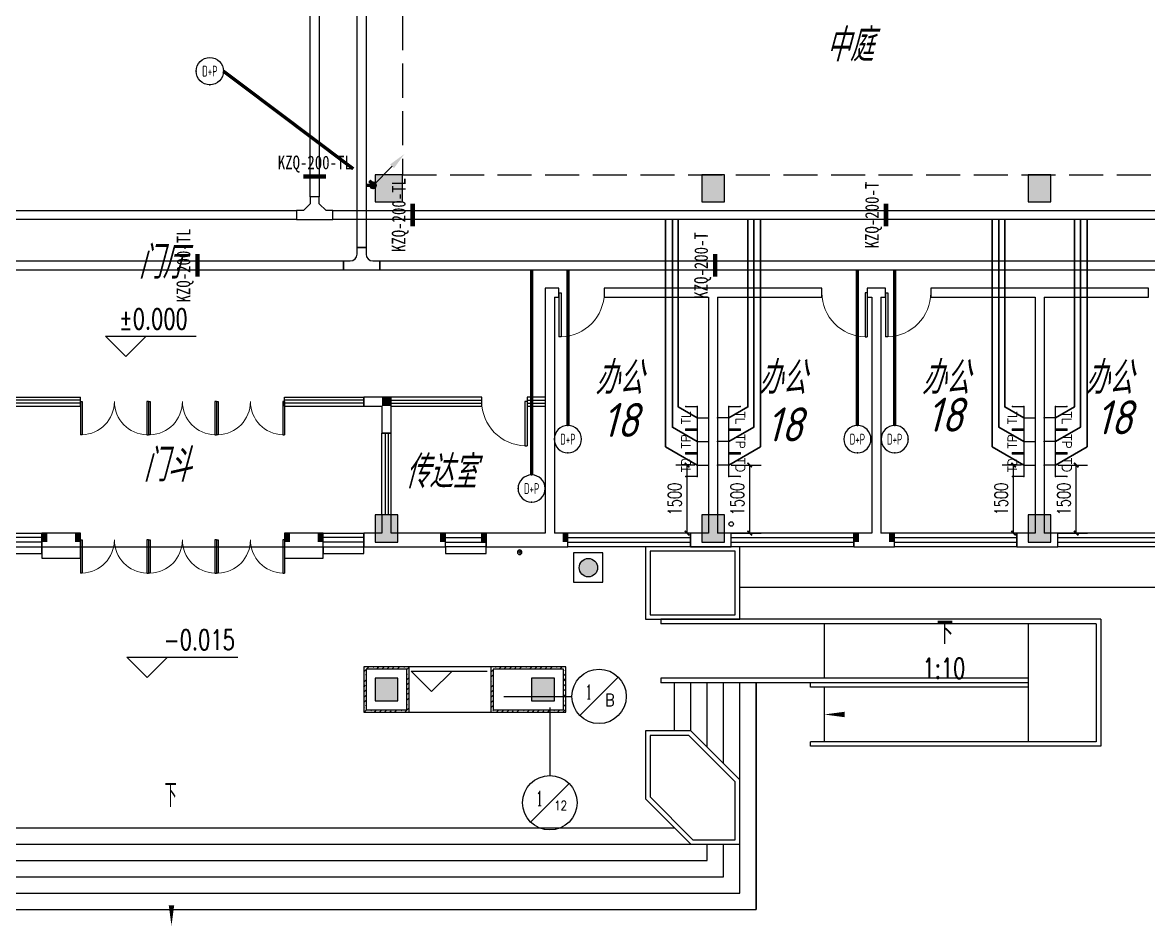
# Model space of a CAD drawing. Extents: x 1398449 to 2142961, y 256969 to 1032940.
# Drawn here: x 1585065 to 1609891, y 830936 to 850911 of the extents above; entities that cross this region are included whole.
import ezdxf
from ezdxf.enums import TextEntityAlignment as Align

# ---------------------------------------------------------------- set-up
doc = ezdxf.new("R2010")
doc.units = 0
doc.header["$LTSCALE"] = 1500
doc.header["$PDSIZE"] = 50
doc.linetypes.add('DASH', pattern=[0.35, 0.25, -0.1])
for name, color, linetype in [('1-建筑底图', 8, 'Continuous'), ('CABLETRAY_PDS', 6, 'Continuous'), ('EQUIP-通讯', 3, 'Continuous'), ('LWIRE', 4, 'Continuous'), ('TEL_DIM', 3, 'Continuous'), ('WIRE-综合布线', 5, 'Continuous'), ('光纤点位', 3, 'Continuous'), ('内网桥架', 1, 'Continuous'), ('抗震支吊架', 2, 'Continuous'), ('排水', 153, 'Continuous'), ('红机电话', 3, 'Continuous'), ('结构柱子', 253, 'Continuous'), ('蓝机电话', 3, 'Continuous'), ('防火分区', 8, 'Continuous')]:
    doc.layers.add(name, color=color, linetype=linetype)
doc.layers.add('内网线路', color=1, linetype='Continuous', lineweight=30)
doc.styles.add('_TCH_AXIS', font='COMPLEX', dxfattribs={"bigfont": 'GBCBIG'})
doc.styles.add('_TCH_DIM', font='SIMPLEX', dxfattribs={"bigfont": 'GBCBIG'})
doc.styles.add('_TCH_DIM_T3', font='SIMPLEX', dxfattribs={"width": 0.705882, "bigfont": 'GBCBIG'})
doc.styles.add('_TEL_ATTDEF', font='GBENOR', dxfattribs={"width": 0.8, "height": 3, "bigfont": 'GBCBIG'})
doc.styles.add('_TEL_DIM', font='SIMPLEX', dxfattribs={"width": 0.8, "height": 3.5, "bigfont": 'HZTXT'})
doc.styles.add('A_DIM', font='simplex.shx', dxfattribs={"width": 0.7, "bigfont": 'gbcbig.shx'})
doc.styles.add('kzcad', font='', dxfattribs={"width": 0.8})
doc.styles.get("Standard").update_dxf_attribs({"font": 'gbeitc.shx', "bigfont": 'gbcbig.shx'})
doc.styles.get('kzcad').set_extended_font_data('SimSun')
doc.linetypes.add('JIEDI', pattern='A,1.25,-0.25,0.25,-0.25,0.625,["/",Standard,S=0.6,R=0,X=0,Y=-0.3],0.625,-0.25,0.25,-0.25', length=4)
doc.dimstyles.new('_TCH_ARCH&&100', dxfattribs={"dimtxt": 297.5, "dimasz": 100, "dimexe": 250, "dimexo": 300, "dimgap": 126.25, "dimtad": 1, "dimdec": 0, "dimzin": 0, "dimdsep": 46, "dimtxsty": '_TCH_DIM_T3', "dimblk": 'ARCHTICK', "dimcen": 0.09, "dimclrt": 7, "dimazin": 2, "dimtfac": 1, "dimtdec": 0, "dimtix": 1, "dimtmove": 2, "dimatfit": 3, "dimfxl": 1, "dimtolj": 1, "dimtzin": 0, "dimarcsym": 0})
pattern_1 = [(45, (-450041.67, -846153.72), (-112.253202, 112.253202), []), (45, (-449929.41, -846153.72), (-112.253202, 112.253202), [79.375, -39.6875])]

# ---------------------------------------------------------------- blocks, each defined once
blk = doc.blocks.new('A$C2CDD3BEF')
at = {"layer": '防火分区'}
h = blk.add_hatch(color=7, dxfattribs=at)
h.dxf.hatch_style = 1
edge = h.paths.add_edge_path()
edge.add_arc((460, 446), 282, 0, 360)
at = {"layer": '防火分区', "color": 7}
blk.add_lwpolyline([(0, 0), (900, 0), (900, 900), (0, 900)], close=True, dxfattribs=at)
blk.add_circle((460, 446), 282, dxfattribs=at)
blk = doc.blocks.new('A$C7C7335C3')
at = {"layer": '结构柱子'}
h = blk.add_hatch(color=6, dxfattribs=at)
h.dxf.hatch_style = 1
h.paths.add_polyline_path([(74350, 22200), (74350, 22800), (73750, 22800), (73750, 22200)])
h = blk.add_hatch(color=6, dxfattribs=at)
h.dxf.hatch_style = 1
h.paths.add_polyline_path([(80950, 22800), (80950, 22200), (81450, 22200), (81450, 22800)])
h = blk.add_hatch(color=6, dxfattribs=at)
h.dxf.hatch_style = 1
h.paths.add_polyline_path([(88650, 22800), (88150, 22800), (88150, 22200), (88650, 22200)])
h = blk.add_hatch(color=6, dxfattribs=at)
h.dxf.hatch_style = 1
h.paths.add_polyline_path([(74250, 15300), (73750, 15300), (73750, 14700), (74250, 14700)])
h = blk.add_hatch(color=6, dxfattribs=at)
h.dxf.hatch_style = 1
h.paths.add_polyline_path([(81450, 14700), (81450, 15300), (80950, 15300), (80950, 14700)])
h = blk.add_hatch(color=6, dxfattribs=at)
h.dxf.hatch_style = 1
h.paths.add_polyline_path([(88650, 15300), (88150, 15300), (88150, 14700), (88650, 14700)])
h = blk.add_hatch(color=6, dxfattribs=at)
h.dxf.hatch_style = 1
h.paths.add_polyline_path([(74250, 11700), (73750, 11700), (73750, 11200), (74250, 11200)])
h = blk.add_hatch(color=6, dxfattribs=at)
h.dxf.hatch_style = 1
h.paths.add_polyline_path([(77700, 11700), (77200, 11700), (77200, 11200), (77700, 11200)])
at = {"layer": '结构柱子', "color": 6}
for points in [[(74350, 22800), (73750, 22800), (73750, 22200), (74350, 22200)], [(81450, 22800), (80950, 22800), (80950, 22200), (81450, 22200)], [(88650, 22800), (88150, 22800), (88150, 22200), (88650, 22200)], [(74250, 15300), (73750, 15300), (73750, 14700), (74250, 14700)], [(81450, 15300), (80950, 15300), (80950, 14700), (81450, 14700)], [(88650, 15300), (88150, 15300), (88150, 14700), (88650, 14700)], [(74250, 11700), (73750, 11700), (73750, 11200), (74250, 11200)], [(77700, 11700), (77200, 11700), (77200, 11200), (77700, 11200)]]:
    blk.add_lwpolyline(points, close=True, dxfattribs=at)
blk = doc.blocks.new('ng')
at = {"layer": '排水'}
for p, q in [((345991, 781358), (346091, 781358)), ((346041, 781408), (346041, 781308))]:
    blk.add_line(p, q, dxfattribs=at)
blk.add_circle((346041, 781358), 50, dxfattribs=at)
blk = doc.blocks.new('$TCHSYS$WIN2D')
for p, q in [((-0.5, 0.5), (0.5, 0.5)), ((-0.5, 0.5), (-0.5, -0.5)), ((0.5, 0.5), (0.5, -0.5)), ((0.5, 0.1667), (-0.5, 0.1667)), ((0.5, -0.1667), (-0.5, -0.1667)), ((-0.5, -0.5), (0.5, -0.5))]:
    blk.add_line(p, q)
blk = doc.blocks.new('$DorLib2D$00000001')
for p, q in [((0.45, 0.975), (0.5, 0.975)), ((0.45, 0), (0.45, 0.975)), ((0.5, 0), (0.5, 0.975)), ((0.5, 0), (0.45, 0))]:
    blk.add_line(p, q)
at = {"lineweight": 13}
blk.add_arc((0.475, 0), 0.975, 91.4693, 180, dxfattribs=at)
blk = doc.blocks.new('$DorLib2D$00000002')
for p, q in [((-0.5, 0), (-0.5, 0.4875)), ((-0.475, 0.4875), (-0.5, 0.4875)), ((-0.475, 0), (-0.475, 0.4875)), ((0.475, 0), (0.475, 0.4875)), ((0.475, 0.4875), (0.5, 0.4875)), ((0.5, 0), (0.5, 0.4875)), ((-0.5, 0), (-0.475, 0)), ((0.5, 0), (0.475, 0))]:
    blk.add_line(p, q)
at = {"lineweight": 13}
for centre, start, end in [((-0.4875, 0), 0, 88.53072), ((0.4875, 0), 91.46928, 180)]:
    blk.add_arc(centre, 0.4875, start, end, dxfattribs=at)
blk = doc.blocks.new('1-一层建筑底图')
at = {"layer": '1-建筑底图'}
h = blk.add_hatch(dxfattribs=at)
h.set_pattern_fill('ANSI33', color=256, scale=50)
h.set_pattern_definition(pattern_1)
h.paths.add_polyline_path([(73500, 11050), (74500, 11050), (74500, 12050), (73500, 12050)])
h.paths.add_polyline_path([(73550, 11100), (74450, 11100), (74450, 12000), (73550, 12000)], flags=16)
h = blk.add_hatch(dxfattribs=at)
h.set_pattern_fill('ANSI33', color=256, scale=50)
h.set_pattern_definition(pattern_1)
h.paths.add_polyline_path([(76300, 11050), (77950, 11050), (77950, 12050), (76300, 12050)])
h.paths.add_polyline_path([(76350, 11100), (77900, 11100), (77900, 12000), (76350, 12000)], flags=16)
for p, q in [((77500, 20400), (77500, 17900)), ((77800, 20400), (77500, 20400)), ((77800, 20200), (77800, 20400)), ((81200, 20400), (78800, 20400)), ((78800, 20400), (78800, 20200)), ((83600, 20400), (81200, 20400)), ((83600, 20200), (83600, 20400)), ((84800, 20400), (84600, 20400)), ((84600, 20400), (84600, 20200)), ((85000, 20400), (84800, 20400)), ((85000, 20200), (85000, 20400)), ((88400, 20400), (86000, 20400)), ((86000, 20400), (86000, 20200)), ((90800, 20400), (88400, 20400)), ((90800, 20200), (90800, 20400)), ((77700, 20200), (77700, 17900)), ((77700, 20200), (77800, 20200)), ((78800, 20200), (81100, 20200)), ((81100, 20200), (81100, 15000)), ((81300, 20200), (81300, 15000)), ((81300, 20200), (83600, 20200)), ((84600, 20200), (84700, 20200)), ((84700, 20200), (84700, 15000)), ((84900, 20200), (84900, 15000)), ((84900, 20200), (85000, 20200)), ((86000, 20200), (88300, 20200)), ((88300, 20200), (88300, 15000)), ((88500, 20200), (88500, 15000)), ((88500, 20200), (90800, 20200)), ((68250.3, 18891.7), (67800.3, 19341.7)), ((67800.3, 19341.7), (69800.8, 19341.7)), ((68250.3, 18891.7), (68700.3, 19341.7)), ((74100, 18000), (73500, 18000)), ((73500, 18000), (73500, 17800)), ((74100, 17200), (74100, 18000)), ((76100, 18000), (74100, 18000)), ((74100, 17933.3), (76100, 17933.3)), ((76100, 17800), (76100, 18000)), ((77500, 18000), (77100, 18000)), ((77100, 18000), (77100, 17800)), ((77100, 17933.3), (77500, 17933.3)), ((77500, 17900), (77500, 15000)), ((77700, 17900), (77700, 15000)), ((73500, 17800), (73900, 17800)), ((73900, 17800), (73900, 17200)), ((74100, 17866.7), (76100, 17866.7)), ((74100, 17800), (76100, 17800)), ((77100, 17866.7), (77500, 17866.7)), ((77100, 17800), (77500, 17800)), ((73900, 17200), (74100, 17200)), ((74100, 15400), (73900, 15400)), ((73900, 15400), (73900, 15000)), ((74100, 15000), (74100, 15400)), ((67250, 15000), (66400, 15000)), ((66400, 15000), (66400, 14700)), ((67250, 14700), (67250, 15000)), ((72600, 15000), (71750, 15000)), ((71750, 15000), (71750, 14700)), ((72600, 14700), (72600, 15000)), ((73900, 15000), (73500, 15000)), ((73500, 15000), (73500, 14700)), ((75300, 15000), (74100, 15000)), ((75300, 14700), (75300, 15000)), ((77500, 15000), (76200, 15000)), ((76200, 15000), (76200, 14700)), ((78000, 15000), (77700, 15000)), ((78000, 14700), (78000, 15000)), ((81100, 15000), (80700, 15000)), ((80700, 15000), (80700, 14700)), ((81600, 15000), (81300, 15000)), ((81600, 14700), (81600, 15000)), ((84700, 15000), (84300, 15000)), ((84300, 15000), (84300, 14700)), ((85200, 15000), (84900, 15000)), ((85200, 14700), (85200, 15000)), ((88300, 15000), (87900, 15000)), ((87900, 15000), (87900, 14700)), ((88800, 15000), (88500, 15000)), ((88800, 14700), (88800, 15000)), ((66400, 14700), (67250, 14700)), ((67250, 14700), (68750, 14700)), ((68750, 14700), (70250, 14700)), ((70250, 14700), (71750, 14700)), ((71750, 14700), (72600, 14700)), ((73500, 14700), (74000, 14700)), ((74000, 14700), (75300, 14700)), ((76200, 14700), (77600, 14700)), ((77600, 14700), (78000, 14700)), ((80700, 14700), (81200, 14700)), ((81200, 14700), (81600, 14700)), ((84300, 14700), (84800, 14700)), ((84800, 14700), (85200, 14700)), ((87900, 14700), (88400, 14700)), ((88400, 14700), (88800, 14700)), ((80050, 13100), (80050, 13000)), ((89750, 13100), (80050, 13100)), ((89650, 13000), (80050, 13000)), ((83650, 13000), (83650, 11800)), ((88150, 13000), (88150, 10400)), ((89650, 13000), (89650, 10400)), ((89750, 13100), (89750, 10300)), ((68723.3, 11816.5), (68273.3, 12266.5)), ((68273.3, 12266.5), (70724.3, 12266.5)), ((68723.3, 11816.5), (69173.3, 12266.5)), ((76300, 12050), (74500, 12050)), ((74994.2, 11506.2), (74544.2, 11956.2)), ((74544.2, 11956.2), (76218.3, 11956.2)), ((74994.2, 11506.2), (75444.2, 11956.2)), ((78262.2, 10975.7), (79110.7, 11824.3)), ((80050, 11800), (80050, 11700)), ((88150, 11800), (80050, 11800)), ((88150, 11700), (80050, 11700)), ((82150, 11700), (82150, 6700)), ((83350, 11600), (83350, 11700)), ((88150, 11600), (83350, 11600)), ((83650, 11600), (83650, 10400)), ((76586.4, 11400), (78086.4, 11400)), ((74500, 11050), (76300, 11050)), ((77600.5, 11153.7), (77600.5, 9653.7)), ((83350, 10300), (83350, 10400)), ((89650, 10400), (83350, 10400)), ((89750, 10300), (83350, 10300)), ((77176.2, 8629.4), (78024.8, 9478)), ((56850, 6700), (82150, 6700))]:
    blk.add_line(p, q, dxfattribs=at)
at = {"layer": '1-建筑底图', "linetype": 'DASH', "ltscale": 2}
blk.add_lwpolyline([(95300.1, 28500), (74350.1, 28500), (74350.1, 22900), (95300.1, 22900)], close=True, dxfattribs=at)
at = {"layer": '1-建筑底图'}
for points in [[(108700.1, 18750), (108700.1, 13800), (81790, 13800)], [(65500, 14700), (65500, 14550), (66400, 14550), (66400, 14700)], [(66400, 14700), (66400, 14450), (67250, 14450), (67250, 14700)], [(71750, 14700), (71750, 14450), (72600, 14450), (72600, 14700)], [(72600, 14700), (72600, 14550), (73500, 14550), (73500, 14700)], [(75300, 14700), (75300, 14550), (76200, 14550), (76200, 14700)], [(56850, 11700), (56850, 6700), (82150, 6700), (82150, 11700)], [(57210, 11700), (57210, 7060), (81790, 7060), (81790, 11700)], [(80350, 10640), (80350, 11700)], [(80710, 10640), (80710, 11700)], [(81070, 10280), (81070, 11700)], [(81430, 9920), (81430, 11700)], [(79710, 10640), (79710, 9140), (80710, 8140), (81790, 8140), (81790, 9560), (80710, 10640), (79710, 10640)], [(58650, 8500), (80350, 8500)], [(57570, 8140), (57570, 7420), (81430, 7420), (81430, 8140)], [(57930, 8140), (57930, 7780), (81070, 7780), (81070, 8140)], [(58290, 8140), (80710, 8140)]]:
    blk.add_lwpolyline(points, dxfattribs=at)
for points in [[(81790, 14700), (79710, 14700), (79710, 13100), (81790, 13100)], [(81690, 14600), (79810, 14600), (79810, 13200), (81690, 13200)], [(73500, 11050), (74500, 11050), (74500, 12050), (73500, 12050)], [(73550, 11100), (74450, 11100), (74450, 12000), (73550, 12000)], [(76300, 11050), (77950, 11050), (77950, 12050), (76300, 12050)], [(76350, 11100), (77900, 11100), (77900, 12000), (76350, 12000)], [(79810, 10540), (79810, 9181.4), (80751.5, 8240), (81690, 8240), (81690, 9518.6), (80668.6, 10540)]]:
    blk.add_lwpolyline(points, close=True, dxfattribs=at)
for points in [[(83650, 12400, 0, 0, 0), (88900, 12400, 0, 0, 0), (88900, 11000, 0, 0, 0), (83650, 11000, 0, 120, 0), (84100, 11000, 0, 0, 0)], [(69258.3, 8799.3, 0, 0, 0), (69258.3, 6341.8, 0, 120, 0), (69258.3, 6791.8, 0, 0, 0)]]:
    blk.add_lwpolyline(points, format="xyseb", dxfattribs=at)
for centre, radius in [((81600, 15200), 50), ((78686.4, 11400), 600), ((77600.5, 9053.7), 600)]:
    blk.add_circle(centre, radius, dxfattribs=at)
for points in [[(73900, 18000), (73900, 17800), (74100, 18000), (74100, 17800)], [(66520.1, 15000), (66520.1, 14800), (66400.1, 15000), (66400.1, 14800)], [(67250.1, 15000), (67250.1, 14800), (67130.1, 15000), (67130.1, 14800)], [(71870.1, 15000), (71870.1, 14800), (71750.1, 15000), (71750.1, 14800)], [(72600.1, 15000), (72600.1, 14800), (72480.1, 15000), (72480.1, 14800)], [(75300, 15000), (75300, 14800), (75180, 15000), (75180, 14800)], [(76200.1, 15000), (76200.1, 14800), (76080.1, 15000), (76080.1, 14800)], [(78000.1, 15000), (78000.1, 14800), (77880.1, 15000), (77880.1, 14800)], [(84420.1, 15000), (84420.1, 14800), (84300.1, 15000), (84300.1, 14800)], [(85200.1, 15000), (85200.1, 14800), (85080.1, 15000), (85080.1, 14800)]]:
    blk.add_solid(points, dxfattribs=at)
blk.add_blockref('A$C7C7335C3', (0, 100), dxfattribs=at)
for name, p, xscale, yscale, zscale, rotation in [('$DorLib2D$00000001', (78300, 20300), 1000, 1000, 1000, 180), ('$DorLib2D$00000001', (84100, 20300), -1000, 1000, -1000, 180), ('$DorLib2D$00000001', (85500, 20300), 1000, 1000, 1000, 180), ('$TCHSYS$WIN2D', (66375, 17900), 1750, -200, 1750, 359.9999999999896), ('$DorLib2D$00000002', (68000, 17900), -1500, -1500, -1500, 359.9999999999896), ('$DorLib2D$00000002', (69500, 17900), 1500, -1500, 1500, 359.9999999999896), ('$DorLib2D$00000002', (71000, 17900), 1500, -1500, 1500, 359.9999999999896), ('$TCHSYS$WIN2D', (72625, 17900), 1750, -200, 1750, 359.9999999999896), ('$DorLib2D$00000001', (76600, 17900), 1000, -1000, 1000, 359.9999999999889), ('$TCHSYS$WIN2D', (74000, 16300), 1800, -200, 1800, 89.9999999999911), ('$TCHSYS$WIN2D', (65950, 14850), 900, -300, 900, 359.9999999999904), ('$TCHSYS$WIN2D', (73050, 14850), 900, -300, 900, 359.9999999999904), ('$TCHSYS$WIN2D', (75750, 14850), -900, -300, -900, 359.9999999999907), ('$DorLib2D$00000002', (68000, 14850), -1500, -1500, -1500, 359.9999999999903), ('$DorLib2D$00000002', (69500, 14850), 1500, -1500, 1500, 359.9999999999904), ('$DorLib2D$00000002', (71000, 14850), 1500, -1500, 1500, 359.9999999999904)]:
    blk.add_blockref(name, p, dxfattribs=dict(at, xscale=xscale, yscale=yscale, zscale=zscale, rotation=rotation))
for name, p, xscale, yscale, zscale in [('$TCHSYS$WIN2D', (79350, 14850), -2700, -300, -2700), ('$TCHSYS$WIN2D', (82950, 14850), -2700, -300, -2700), ('$TCHSYS$WIN2D', (86550, 14850), -2700, -300, -2700), ('$TCHSYS$WIN2D', (90150, 14850), -2700, -300, -2700), ('A$C2CDD3BEF', (78119.9, 13916), 0.7200000000000001, 0.7200000000000001, 0.7200000000000001)]:
    blk.add_blockref(name, p, dxfattribs=dict(at, xscale=xscale, yscale=yscale, zscale=zscale))
at = {"layer": '1-建筑底图', "xscale": -1}
blk.add_blockref('ng', (422977.3, -766781), dxfattribs=at)
at = {"layer": '1-建筑底图'}
for s, height, p in [('中庭', 723.4, (83685.7, 25399.2)), ('门厅', 723.4, (68527.8, 20606.5)), ('办公', 723.4, (78597.9, 18058.8)), ('办公', 723.4, (78597.9, 18058.8)), ('办公', 723.4, (82197.9, 18058.8)), ('办公', 723.4, (82197.9, 18058.8)), ('办公', 723.4, (85797.9, 18058.8)), ('办公', 723.4, (85797.9, 18058.8)), ('办公', 723.4, (89397.9, 18058.8)), ('办公', 723.4, (89397.9, 18058.8)), ('18', 750, (85914.5, 17235.1)), ('18', 750, (89644.6, 17176.8)), ('18', 750, (78758.1, 17119)), ('18', 750, (82378.6, 17021.5)), ('门斗', 723.4, (68636.4, 16135.7)), ('传达室', 723.4, (74409.5, 15986.2))]:
    blk.add_text(s, height=height, dxfattribs=at).set_placement(p)
for s, height, style, width, p in [('%%P0.000', 446.25, '_TCH_DIM', 0.705882, (68105.8, 19499.2)), ('-0.015', 446.25, '_TCH_DIM', 0.705882, (69089.3, 12424)), ('1:10', 446.25, '_TCH_DIM', 0.705882, (85817.5, 11796.2)), ('下', 525, 'A_DIM', 0.7, (69109.2, 8956.8))]:
    blk.add_text(s, height=height, dxfattribs=dict(at, style=style, width=width)).set_placement(p)
at = {"layer": '1-建筑底图', "style": '_TCH_DIM'}
blk.add_text('下', height=506.4, dxfattribs=at).set_placement((86132.6, 12551.9))
at = {"layer": '1-建筑底图', "style": '_TCH_AXIS'}
for s, height, p, p2 in [('1', 327.9, (78387.6, 11334.4), (78528.1, 11334.4)), ('B', 266.7, (78815.2, 11186.6), (79031.1, 11186.6)), ('1', 327.9, (77301.7, 8988.1), (77442.2, 8988.1)), ('12', 202.93, (77698.5, 8891.4), (77978.7, 8891.4))]:
    blk.add_text(s, height=height, dxfattribs=at).set_placement(p, p2, align=Align.FIT)
blk = doc.blocks.new('$equip_U$00000080(win7-PC-hzk)')
blk.add_circle((0, 0.5), 0.5)
for p in [(0, 0.999), (-0.5, 0.5), (0.5, 0.5)]:
    blk.add_point(p)
at = {"color": 7, "style": '_TEL_DIM', "width": 0.7}
blk.add_attdef('$TEXT$', text='', height=0.4, dxfattribs=at).set_placement((0, 0.5), align=Align.MIDDLE_CENTER)
at = {"color": 7, "style": '_TEL_DIM', "flags": 1}
for tag in ['A', 'REMARK']:
    blk.add_attdef(tag, text='', height=0.00002, dxfattribs=at).set_placement((0, 0), align=Align.MIDDLE_CENTER)
blk = doc.blocks.new('$TelecSys$00000079')
for p, q in [((0.7, 0.7), (0, 0)), ((0.104, 0.104), (0.104, 0.104)), ((-0.104, -0.104), (-0.104, -0.104))]:
    blk.add_line(p, q)
at = {"const_width": 0.142}
blk.add_lwpolyline([(-0.071, 0, 1), (0.071, 0, 1)], format="xyb", close=True, dxfattribs=at)
blk.add_solid([(0.63, 0.77), (0.77, 0.63), (1.15, 1.15)])
at = {"width": 0.8, "flags": 9}
blk.add_attdef('A', (0, 0), '', height=0.00002, dxfattribs=at)
blk = doc.blocks.new('$equip$00001867')
for p, q in [((-0.5, 0.499), (-0.5, 0.999)), ((0.5, 0.999), (0.5, 0.499)), ((0.5, 0.499), (-0.5, 0.499)), ((0, 0.5), (0, 0))]:
    blk.add_line(p, q)
for p in [(-0.5, 0.999), (0.5, 0.999), (-0.5, 0.499), (0.5, 0.499), (0, 0)]:
    blk.add_point(p)
at = {"color": 7, "style": '_TEL_DIM'}
blk.add_attdef('$TEXT$', text='', height=0.4, dxfattribs=at).set_placement((0, 0.999), align=Align.MIDDLE_CENTER)
at = {"color": 7, "style": '_TEL_DIM', "flags": 1}
blk.add_attdef('A', text='', height=0.00002, dxfattribs=at).set_placement((0, 0), align=Align.MIDDLE_CENTER)
blk = doc.blocks.new('$equip$00002670')
for p, q in [((-0.5, 0.499), (-0.5, 0.999)), ((0.5, 0.999), (0.5, 0.499)), ((0.5, 0.499), (-0.5, 0.499)), ((0, 0.5), (0, 0))]:
    blk.add_line(p, q)
for p in [(-0.5, 0.999), (0.5, 0.999), (-0.5, 0.499), (0.5, 0.499), (0, 0)]:
    blk.add_point(p)
at = {"color": 7, "style": '_TEL_DIM'}
blk.add_attdef('$TEXT$', text='', height=0.4, dxfattribs=at).set_placement((0, 0.999), align=Align.MIDDLE_CENTER)
at = {"color": 7, "style": '_TEL_DIM', "flags": 1}
blk.add_attdef('A', text='', height=0.000025, dxfattribs=at).set_placement((0, 0), align=Align.MIDDLE_CENTER)
blk = doc.blocks.new('_ArchTick')
at = {"color": 0, "linetype": 'ByBlock', "const_width": 0.4}
blk.add_lwpolyline([(-0.5, -0.5), (0.5, 0.5)], dxfattribs=at)
blk = doc.blocks.new('*D1041')
at = {"layer": 'Defpoints', "color": 0, "transparency": 16777216}
for p in [(1607591, 841154), (1608299, 841154), (1607591, 839654)]:
    blk.add_point(p, dxfattribs=at)
at = {"layer": 'TEL_DIM', "color": 0, "lineweight": -2, "transparency": 16777216}
for p, q in [((1607891, 841154), (1608549, 841154)), ((1608299, 839654), (1608299, 841154)), ((1607891, 839654), (1608549, 839654))]:
    blk.add_line(p, q, dxfattribs=at)
at = {"layer": 'TEL_DIM', "color": 0, "lineweight": -2, "transparency": 16777216, "xscale": 100, "yscale": 100, "zscale": 100}
for p, rotation in [((1608299, 841154), 90), ((1608299, 839654), 270)]:
    blk.add_blockref('_ArchTick', p, dxfattribs=dict(at, rotation=rotation))
at = {"layer": 'TEL_DIM', "color": 7, "transparency": 16777216, "insert": (1608024, 840404), "char_height": 297.5, "attachment_point": 5, "rotation": 90, "style": '_TCH_DIM_T3'}
blk.add_mtext('\\A1;1500', dxfattribs=at)
blk = doc.blocks.new('*D1042')
at = {"layer": 'Defpoints', "color": 0, "transparency": 16777216}
for p in [(1606918, 841154), (1607391, 841154), (1607391, 839654)]:
    blk.add_point(p, dxfattribs=at)
at = {"layer": 'TEL_DIM', "color": 0, "lineweight": -2, "transparency": 16777216}
for p, q in [((1607091, 841154), (1606668, 841154)), ((1606918, 839654), (1606918, 841154)), ((1607091, 839654), (1606668, 839654))]:
    blk.add_line(p, q, dxfattribs=at)
at = {"layer": 'TEL_DIM', "color": 0, "lineweight": -2, "transparency": 16777216, "xscale": 100, "yscale": 100, "zscale": 100}
for p, rotation in [((1606918, 841154), 90), ((1606918, 839654), 270)]:
    blk.add_blockref('_ArchTick', p, dxfattribs=dict(at, rotation=rotation))
at = {"layer": 'TEL_DIM', "color": 7, "transparency": 16777216, "insert": (1606643, 840404), "char_height": 297.5, "attachment_point": 5, "rotation": 90, "style": '_TCH_DIM_T3'}
blk.add_mtext('\\A1;1500', dxfattribs=at)
blk = doc.blocks.new('*D1043')
at = {"layer": 'Defpoints', "color": 0, "transparency": 16777216}
for p in [(1600391, 841154), (1601099, 841154), (1600391, 839654)]:
    blk.add_point(p, dxfattribs=at)
at = {"layer": 'TEL_DIM', "color": 0, "lineweight": -2, "transparency": 16777216}
for p, q in [((1600691, 841154), (1601349, 841154)), ((1601099, 839654), (1601099, 841154)), ((1600691, 839654), (1601349, 839654))]:
    blk.add_line(p, q, dxfattribs=at)
at = {"layer": 'TEL_DIM', "color": 0, "lineweight": -2, "transparency": 16777216, "xscale": 100, "yscale": 100, "zscale": 100}
for p, rotation in [((1601099, 841154), 90), ((1601099, 839654), 270)]:
    blk.add_blockref('_ArchTick', p, dxfattribs=dict(at, rotation=rotation))
at = {"layer": 'TEL_DIM', "color": 7, "transparency": 16777216, "insert": (1600824, 840404), "char_height": 297.5, "attachment_point": 5, "rotation": 90, "style": '_TCH_DIM_T3'}
blk.add_mtext('\\A1;1500', dxfattribs=at)
blk = doc.blocks.new('*D1044')
at = {"layer": 'Defpoints', "color": 0, "transparency": 16777216}
for p in [(1599718, 841154), (1600191, 841154), (1600191, 839654)]:
    blk.add_point(p, dxfattribs=at)
at = {"layer": 'TEL_DIM', "color": 0, "lineweight": -2, "transparency": 16777216}
for p, q in [((1599891, 841154), (1599468, 841154)), ((1599718, 839654), (1599718, 841154)), ((1599891, 839654), (1599468, 839654))]:
    blk.add_line(p, q, dxfattribs=at)
at = {"layer": 'TEL_DIM', "color": 0, "lineweight": -2, "transparency": 16777216, "xscale": 100, "yscale": 100, "zscale": 100}
for p, rotation in [((1599718, 841154), 90), ((1599718, 839654), 270)]:
    blk.add_blockref('_ArchTick', p, dxfattribs=dict(at, rotation=rotation))
at = {"layer": 'TEL_DIM', "color": 7, "transparency": 16777216, "insert": (1599443, 840404), "char_height": 297.5, "attachment_point": 5, "rotation": 90, "style": '_TCH_DIM_T3'}
blk.add_mtext('\\A1;1500', dxfattribs=at)

msp = doc.modelspace()

# ---------------------------------------------------------------- linework, layer by layer
at = {"layer": 'CABLETRAY_PDS'}
for p, q in [((1592441, 845954.4), (1592441, 853477.7)), ((1592641, 853477.7), (1592641, 845954.4)), ((1592641, 845954.4), (1592441, 845954.4)), ((1592441, 845804.4), (1592441, 845954.4)), ((1592441, 845954.4), (1592641, 845954.4)), ((1592641, 845954.4), (1592641, 845804.4)), ((1554087.5, 845654.4), (1592141, 845654.4)), ((1592141, 845454.4), (1592141, 845654.4)), ((1592141, 845654.4), (1592291, 845654.4)), ((1592141, 845654.4), (1592141, 845454.4)), ((1592791, 845654.4), (1592941, 845654.4)), ((1592941, 845454.4), (1592941, 845654.4)), ((1592941, 845654.4), (1623760.3, 845654.4)), ((1592941, 845654.4), (1592941, 845454.4)), ((1592141, 845454.4), (1554087.5, 845454.4)), ((1592941, 845454.4), (1592141, 845454.4)), ((1623760.3, 845454.4), (1592941, 845454.4))]:
    msp.add_line(p, q, dxfattribs=at)
for centre, start, end in [((1592291, 845804.4), 270, 360), ((1592791, 845804.4), 180, 270)]:
    msp.add_arc(centre, 150, start, end, dxfattribs=at)
at = {"layer": 'WIRE-综合布线', "linetype": 'Continuous', "const_width": 75}
for points in [[(1589494.3, 849839.5), (1592357.3, 847685.5)], [(1592641, 847321.6), (1592841, 847321.6)], [(1592708.8, 847421.1), (1592841, 847321.6)], [(1596291.2, 840936), (1596291.2, 845454.4)], [(1597090.7, 842024.1), (1597090.7, 845454.4)], [(1603472.3, 842024.1), (1603472.3, 845454.4)], [(1604295.3, 842024.1), (1604295.3, 845454.4)]]:
    msp.add_lwpolyline(points, dxfattribs=at)
at = {"layer": '内网桥架'}
for p, q in [((1591409.1, 847066.1), (1591409.1, 854799.9)), ((1591609.1, 854799.9), (1591609.1, 847066.1)), ((1591609.1, 847066.1), (1591409.1, 847066.1)), ((1591609.1, 847066.1), (1591409.1, 847066.1)), ((1591409.1, 847066.1), (1591409.1, 846916.1)), ((1591609.1, 846916.1), (1591609.1, 847066.1)), ((1591409.1, 846916.1), (1591259.1, 846766.1)), ((1591759.1, 846766.1), (1591609.1, 846916.1)), ((1551329.9, 846766.1), (1591109.1, 846766.1)), ((1591109.1, 846766.1), (1591109.1, 846566.1)), ((1591259.1, 846766.1), (1591109.1, 846766.1)), ((1591109.1, 846766.1), (1591109.1, 846566.1)), ((1591909.1, 846766.1), (1591759.1, 846766.1)), ((1591909.1, 846566.1), (1591909.1, 846766.1)), ((1591909.1, 846766.1), (1625572.1, 846766.1)), ((1591909.1, 846566.1), (1591909.1, 846766.1)), ((1591109.1, 846566.1), (1551329.9, 846566.1)), ((1591109.1, 846566.1), (1591909.1, 846566.1)), ((1625572.1, 846566.1), (1591909.1, 846566.1))]:
    msp.add_line(p, q, dxfattribs=at)
at = {"layer": '内网线路'}
for points in [[(1599941.5, 841154.4), (1599244.9, 841558.8), (1599244.9, 846566.1)], [(1599941.5, 841674.4), (1599392.6, 841988.7), (1599392.6, 846566.1)], [(1599941.5, 842192.7), (1599523.6, 842435.8), (1599523.6, 846566.1)], [(1600640.5, 842192.7), (1601058.4, 842435.8), (1601058.4, 846566.1)], [(1600640.5, 841674.4), (1601189.4, 841988.7), (1601189.4, 846566.1)], [(1600640.5, 841154.4), (1601337, 841558.8), (1601337, 846566.1)], [(1607141.5, 841154.4), (1606444.9, 841558.8), (1606444.9, 846566.1)], [(1607141.5, 841674.4), (1606592.6, 841988.7), (1606592.6, 846566.1)], [(1607141.5, 842192.7), (1606723.6, 842435.8), (1606723.6, 846566.1)], [(1607840.5, 842192.7), (1608258.4, 842435.8), (1608258.4, 846566.1)], [(1607840.5, 841674.4), (1608389.4, 841988.7), (1608389.4, 846566.1)], [(1607840.5, 841154.4), (1608537, 841558.8), (1608537, 846566.1)]]:
    msp.add_lwpolyline(points, dxfattribs=at)
at = {"layer": '抗震支吊架', "color": 5, "const_width": 100}
for points in [[(1591259.1, 847516.1), (1591759.1, 847516.1)], [(1593668.3, 846416.1), (1593668.3, 846916.1)], [(1604102.9, 846416.1), (1604102.9, 846916.1)]]:
    msp.add_lwpolyline(points, dxfattribs=at)
at = {"layer": '抗震支吊架', "color": 2, "const_width": 100}
for points in [[(1588923.9, 845304.4), (1588923.9, 845804.4)], [(1600336.1, 845304.4), (1600336.1, 845804.4)]]:
    msp.add_lwpolyline(points, dxfattribs=at)

# ---------------------------------------------------------------- block references
at = {"layer": '1-建筑底图', "linetype": 'JIEDI'}
msp.add_blockref('1-一层建筑底图', (1519090.9, 824654.4), dxfattribs=at)
at = {"layer": 'EQUIP-通讯', "linetype": 'JIEDI'}
ref = msp.add_blockref('$equip_U$00000080(win7-PC-hzk)', (1589194.6, 850139.2), dxfattribs=dict(at, xscale=600, yscale=600, zscale=600, rotation=180))
ref.add_attrib('$TEXT$', 'D+P', dxfattribs={"layer": '0', "color": 7, "height": 240, "style": '_TEL_ATTDEF', "width": 0.7}).set_placement((1589194.6, 849839.5), align=Align.MIDDLE_CENTER)
ref = msp.add_blockref('$equip_U$00000080(win7-PC-hzk)', (1597390.4, 841724.4), dxfattribs=dict(at, xscale=-600, yscale=600, zscale=600, rotation=89.99999999999905))
ref.add_attrib('$TEXT$', 'D+P', dxfattribs={"layer": '0', "color": 7, "height": 240, "style": '_TEL_ATTDEF', "width": 0.7}).set_placement((1597090.7, 841724.4), align=Align.MIDDLE_CENTER)
ref = msp.add_blockref('$equip_U$00000080(win7-PC-hzk)', (1603172.6, 841724.4), dxfattribs=dict(at, xscale=-600.0000000000005, yscale=600.0000000000005, zscale=600, rotation=269.9999999999998))
ref.add_attrib('$TEXT$', 'D+P', dxfattribs={"layer": '0', "color": 7, "height": 240, "style": '_TEL_ATTDEF', "width": 0.7}).set_placement((1603472.3, 841724.4), align=Align.MIDDLE_CENTER)
ref = msp.add_blockref('$equip_U$00000080(win7-PC-hzk)', (1603995.6, 841724.4), dxfattribs=dict(at, xscale=-600.0000000000005, yscale=600.0000000000005, zscale=600, rotation=269.9999999999998))
ref.add_attrib('$TEXT$', 'D+P', dxfattribs={"layer": '0', "color": 7, "height": 240, "style": '_TEL_ATTDEF', "width": 0.7}).set_placement((1604295.3, 841724.4), align=Align.MIDDLE_CENTER)
ref = msp.add_blockref('$equip_U$00000080(win7-PC-hzk)', (1596590.9, 840636.3), dxfattribs=dict(at, xscale=-600, yscale=600, zscale=600, rotation=90))
ref.add_attrib('$TEXT$', 'D+P', dxfattribs={"layer": '0', "color": 7, "height": 240, "style": '_TEL_ATTDEF', "width": 0.7}).set_placement((1596291.2, 840636.3), align=Align.MIDDLE_CENTER)
at = {"layer": 'LWIRE', "xscale": 600, "yscale": 600, "zscale": 600}
msp.add_blockref('$TelecSys$00000079', (1592793.4, 847321.6), dxfattribs=at)
at = {"layer": '光纤点位', "xscale": 500, "yscale": 500, "zscale": 500}
for p, rotation in [((1600191, 841154.4), 90), ((1600391, 841154.4), 270), ((1607391, 841154.4), 90), ((1607591, 841154.4), 270)]:
    msp.add_blockref('$equip$00002670', p, dxfattribs=dict(at, rotation=rotation)).add_auto_attribs({'$TEXT$': 'TD'})
at = {"layer": '红机电话', "xscale": 500, "yscale": 500, "zscale": 500}
for p, rotation in [((1600191, 841674.4), 90), ((1600391, 841674.4), 270), ((1607391, 841674.4), 90), ((1607591, 841674.4), 270)]:
    msp.add_blockref('$equip$00001867', p, dxfattribs=dict(at, rotation=rotation)).add_auto_attribs({'$TEXT$': 'TP'})
at = {"layer": '蓝机电话', "xscale": 500, "yscale": 500, "zscale": 500}
for p, rotation in [((1600191, 842192.7), 90), ((1600391, 842192.7), 270), ((1607391, 842192.7), 90), ((1607591, 842192.7), 270)]:
    msp.add_blockref('$equip$00001867', p, dxfattribs=dict(at, rotation=rotation)).add_auto_attribs({'$TEXT$': 'TL'})

# ---------------------------------------------------------------- texts
at = {"layer": '抗震支吊架', "color": 5, "style": 'kzcad', "width": 0.8}
for s, rotation, p in [('KZQ-200-TL', 359.88539, (1591509.1, 847676.1)), ('KZQ-200-TL', 89.88539, (1593508.3, 846666.1)), ('KZQ-200-T', 89.88539, (1603942.9, 846666.1))]:
    msp.add_text(s, height=300, rotation=rotation, dxfattribs=at).set_placement(p, align=Align.CENTER)
at = {"layer": '抗震支吊架', "color": 2, "style": 'kzcad', "width": 0.8}
for s, p in [('KZQ-200-TL', (1588763.9, 845554.4)), ('KZQ-200-T', (1600176.1, 845554.4))]:
    msp.add_text(s, height=300, rotation=89.88539, dxfattribs=at).set_placement(p, align=Align.CENTER)

# ---------------------------------------------------------------- dimensions: what is measured, and where the dimension line sits
at = {"layer": 'TEL_DIM'}
for p1, p2, distance, picture, middle in [((1600191, 839654.4), (1600191, 841154.4), 473.5, '*D1044', (1599442.5, 840404.4)), ((1600391, 839654.4), (1600391, 841154.4), -708, '*D1043', (1600824, 840404.4)), ((1607391, 839654.4), (1607391, 841154.4), 473.5, '*D1042', (1606642.5, 840404.4)), ((1607591, 839654.4), (1607591, 841154.4), -708, '*D1041', (1608024, 840404.4))]:
    dim = msp.add_aligned_dim(p1=p1, p2=p2, distance=distance, dimstyle='_TCH_ARCH&&100', dxfattribs=at)
    dim.commit()
    dim.dimension.update_dxf_attribs({"geometry": picture, "text_midpoint": middle})

doc.saveas('drawing.dxf')
